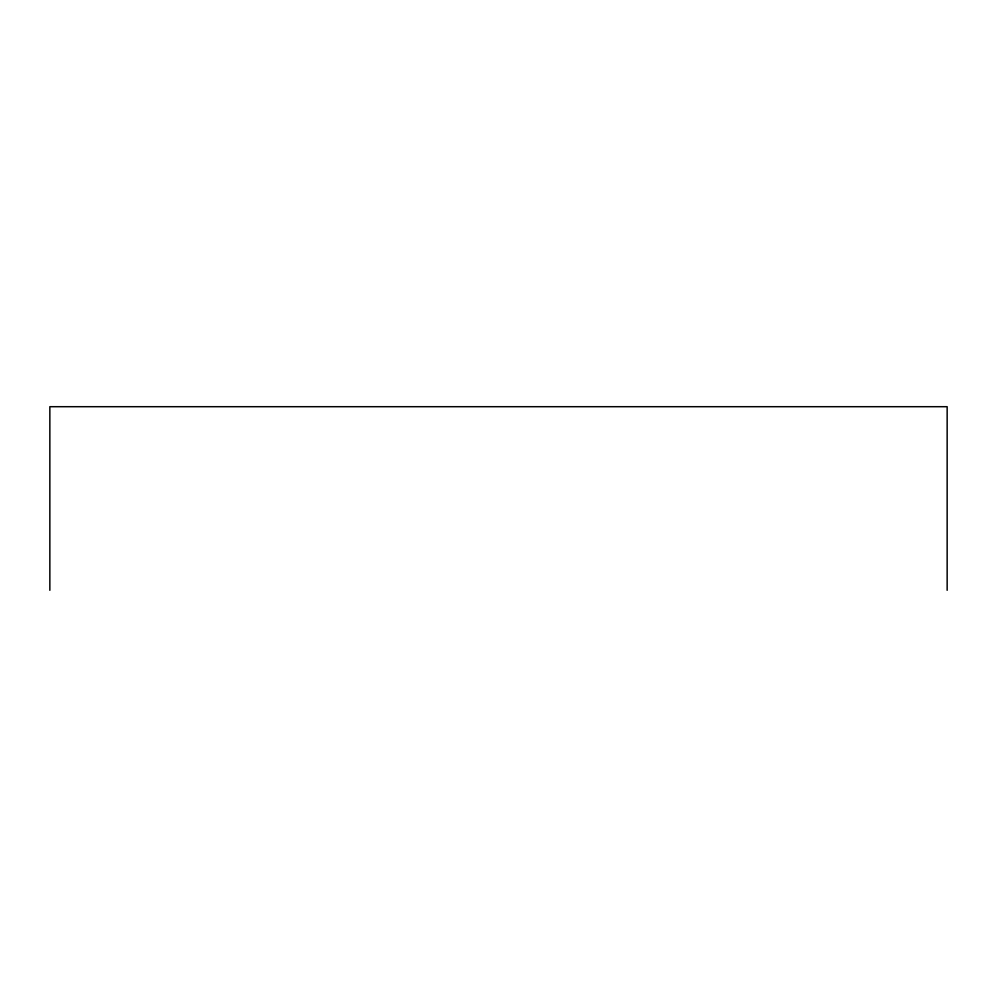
<?xml version="1.0" encoding="UTF-8"?>
<svg xmlns="http://www.w3.org/2000/svg" width="997" height="997" viewBox="0 0 997 997"><rect width="100%" height="100%" fill="white"/><g stroke="black" fill="none" stroke-linecap="round" stroke-linejoin="round"><path stroke-width="1.5" d="M947.15 590.299L947.15 406.701L49.85 406.701L49.85 590.299"/></g></svg>
